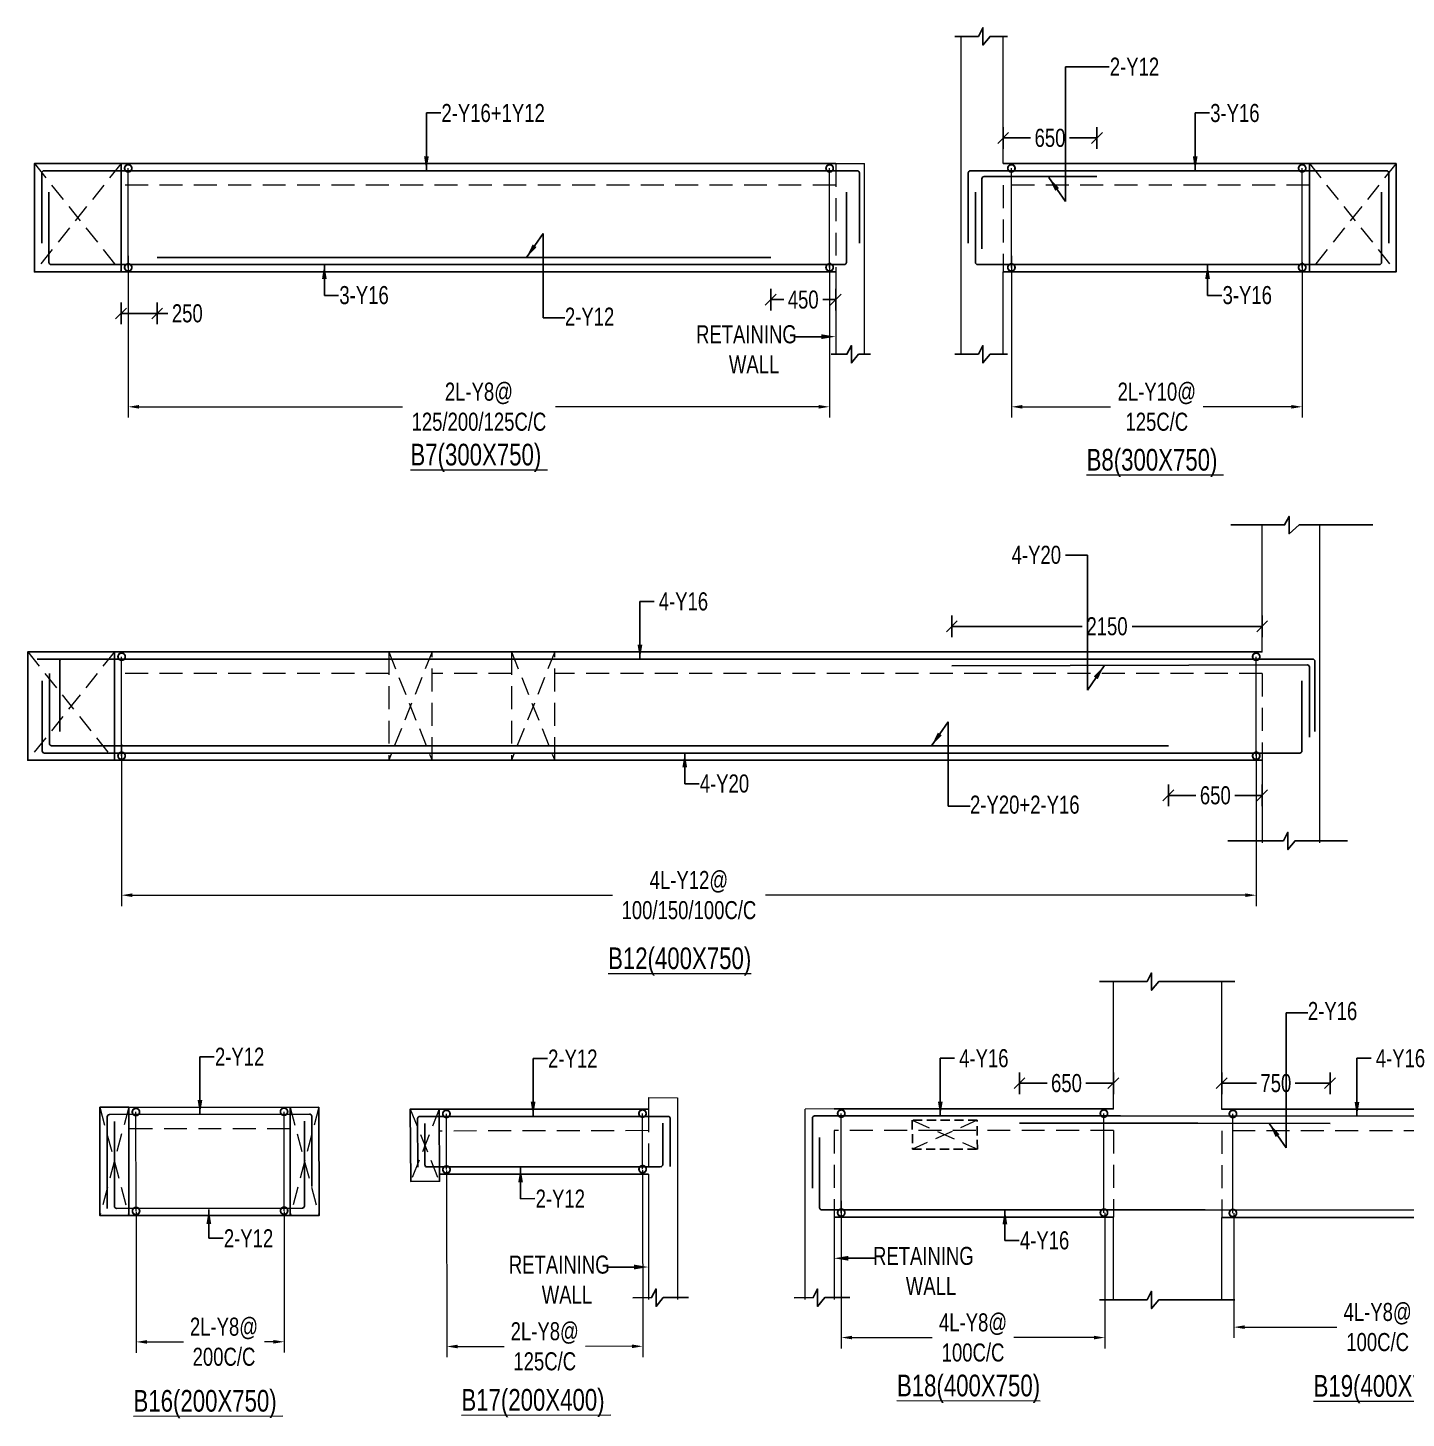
# Model space of a CAD drawing. Header units: millimetres. Extents: x 39642 to 122100, y 15829 to 56435.
# Drawn here: x 49618 to 59165, y 36610 to 46237 of the extents above; entities that cross this region are included whole.
import ezdxf

# ---------------------------------------------------------------- set-up
doc = ezdxf.new("R2010")
doc.units = ezdxf.units.MM
for name, pattern in [('CONTINOUS', [0]), ('CONTINU', [0]), ('HIDDEN', [9.525, 6.35, -3.175])]:
    doc.linetypes.add(name, pattern=pattern)
for name, color, linetype in [('-S-ARROW', 253, 'Continuous'), ('-S-DIM', 251, 'Continuous'), ('-S-MISC', 8, 'Continuous'), ('-STR-BEAM', 7, 'CONTINU'), ('-STR-REINF', 3, 'Continuous'), ('-STR-TEXT', 6, 'Continuous')]:
    doc.layers.add(name, color=color, linetype=linetype)
for name, color, linetype, lineweight in [('-S-STIRUP', 11, 'Continuous', 9), ('-STR-COLUMN', 5, 'HIDDEN', 13), ('-STR-RF-DIM', 252, 'CONTINOUS', 20), ('Elevation-1', 41, 'Continuous', 20), ('S-BEAM-IDEN', 2, 'Continuous', 9), ('SEC TEXT', 9, 'Continuous', 18), ('SLAB LINE', 254, 'HIDDEN', 20)]:
    doc.layers.add(name, color=color, linetype=linetype, lineweight=lineweight)
doc.styles.add('BEAM-LS', font='romans.shx', dxfattribs={"width": 0.8})
doc.styles.add('EL', font='swisscl.ttf')
doc.styles.add('SOBHA', font='swisscl.ttf')
doc.styles.add('sobha.sed', font='swisscl.ttf')
doc.dimstyles.new('S-50', dxfattribs={"dimscale": 50, "dimtxt": 2.5, "dimasz": 1.25, "dimexe": 1, "dimexo": 1, "dimgap": 0.5, "dimtad": 1, "dimdec": 0, "dimrnd": 0.0005, "dimzin": 0, "dimdsep": 46, "dimtxsty": 'EL', "dimblk": 'ARCHTICK', "dimcen": 0.09, "dimdle": 1.5, "dimclrd": 251, "dimclre": 251, "dimclrt": 6, "dimadec": 0, "dimazin": 0, "dimtfac": 1, "dimtdec": 0, "dimtofl": 0, "dimtmove": 0, "dimatfit": 3, "dimfxl": 2, "dimtolj": 1, "dimtzin": 0, "dimlwd": -1, "dimlwe": -1, "dimarcsym": 0})
doc.dimstyles.new('S-DIM50', dxfattribs={"dimscale": 50, "dimtxt": 2.5, "dimasz": 1.5, "dimexe": 1.5, "dimexo": 1, "dimgap": 0.5, "dimtad": 0, "dimdec": 0, "dimzin": 0, "dimdsep": 46, "dimtxsty": 'SOBHA', "dimcen": 0.09, "dimclrd": 256, "dimclre": 256, "dimclrt": 6, "dimadec": 5, "dimazin": 0, "dimtfac": 1, "dimtdec": 0, "dimtofl": 0, "dimtmove": 0, "dimatfit": 3, "dimfxl": 0.18, "dimtolj": 1, "dimtzin": 0, "dimlwd": -1, "dimlwe": -1, "dimarcsym": 0})
doc.dimstyles.new('STIRUP', dxfattribs={"dimscale": 50, "dimtxt": 2.5, "dimasz": 2.2, "dimexe": 0, "dimexo": 0, "dimgap": 0.5, "dimtad": 0, "dimdec": 0, "dimzin": 0, "dimdsep": 46, "dimtxsty": 'BEAM-LS', "dimblk": 'DOTSMALL', "dimcen": 0.09, "dimclrd": 256, "dimclre": 256, "dimclrt": 256, "dimadec": 5, "dimazin": 0, "dimtfac": 1, "dimtdec": 0, "dimtofl": 0, "dimtmove": 0, "dimatfit": 3, "dimldrblk": 'DOTSMALL', "dimfxl": 0, "dimfxlon": 1, "dimtolj": 1, "dimtzin": 0, "dimlwd": -1, "dimlwe": -1, "dimarcsym": 0})

# ---------------------------------------------------------------- blocks, each defined once
blk = doc.blocks.new('_DotSmall')
at = {"color": 0, "linetype": 'ByBlock', "const_width": 0.5}
blk.add_lwpolyline([(-0.0625, 0, 1), (0.0625, 0, 1)], format="xyb", close=True, dxfattribs=at)
blk = doc.blocks.new('*D39')
at = {"layer": '-S-STIRUP', "ltscale": 100, "transparency": 16777216}
blk.add_line((55172, 44578), (55172, 45264.7), dxfattribs=at)
at = {"layer": '-S-STIRUP', "linetype": 'CONTINU', "ltscale": 100, "transparency": 16777216, "xscale": 100, "yscale": 100, "zscale": 100}
for p, rotation in [((55172, 45264.7), 90), ((55172, 44578), 270)]:
    blk.add_blockref('_DotSmall', p, dxfattribs=dict(at, rotation=rotation))
blk = doc.blocks.new('*D40')
at = {"layer": '-S-STIRUP', "ltscale": 100, "transparency": 16777216}
blk.add_line((50313.6, 44578), (50313.6, 45264.7), dxfattribs=at)
at = {"layer": '-S-STIRUP', "linetype": 'CONTINU', "ltscale": 100, "transparency": 16777216, "xscale": 100, "yscale": 100, "zscale": 100}
for p, rotation in [((50313.6, 45264.7), 90), ((50313.6, 44578), 270)]:
    blk.add_blockref('_DotSmall', p, dxfattribs=dict(at, rotation=rotation))
blk = doc.blocks.new('_ArchTick')
at = {"color": 0, "linetype": 'ByBlock', "const_width": 0.15}
blk.add_lwpolyline([(-0.5, -0.5), (0.5, 0.5)], dxfattribs=at)
blk = doc.blocks.new('*D41')
at = {"layer": '-STR-RF-DIM', "transparency": 16777216}
for p, q in [((50313.6, 44659), (50313.6, 43538.2)), ((55171.9, 44613.7), (55171.9, 43538.2)), ((50388.6, 43613.2), (52213.1, 43613.2)), ((55096.9, 43613.2), (53272.5, 43613.2))]:
    blk.add_line(p, q, dxfattribs=at)
for points in [[(50388.6, 43625.7), (50388.6, 43600.7), (50313.6, 43613.2)], [(55096.9, 43625.7), (55096.9, 43600.7), (55171.9, 43613.2)]]:
    blk.add_solid(points, dxfattribs=at)
at = {"layer": '-STR-RF-DIM', "color": 6, "transparency": 16777216, "insert": (52742.8, 43613.2), "char_height": 125, "attachment_point": 5, "style": 'SOBHA'}
blk.add_mtext('\\A1;2L-Y8@\\P125/200/125C/C', dxfattribs=at)
blk = doc.blocks.new('_Oblique')
at = {"color": 0, "linetype": 'ByBlock', "lineweight": -2}
for p, q in [((-0.5, -0.5), (0.5, 0.5)), ((0, 0.71), (0, -0.71))]:
    blk.add_line(p, q, dxfattribs=at)
blk = doc.blocks.new('*D54')
at = {"layer": '-S-DIM', "transparency": 16777216}
for p, q in [((54763.7, 44430.1), (54763.7, 44280.1)), ((55213.8, 44430.1), (55213.8, 44280.1)), ((54763.7, 44355.1), (54853.7, 44355.1)), ((55213.8, 44355.1), (55123.7, 44355.1))]:
    blk.add_line(p, q, dxfattribs=at)
at = {"layer": '-S-DIM', "transparency": 16777216, "xscale": 75, "yscale": 75, "zscale": 75, "rotation": 180}
blk.add_blockref('_Oblique', (54763.7, 44355.1), dxfattribs=at)
at = {"layer": '-S-DIM', "transparency": 16777216, "xscale": 75, "yscale": 75, "zscale": 75}
blk.add_blockref('_Oblique', (55213.8, 44355.1), dxfattribs=at)
at = {"layer": '-S-DIM', "color": 6, "transparency": 16777216, "insert": (54988.7, 44355.1), "char_height": 125, "attachment_point": 5, "style": 'SOBHA'}
blk.add_mtext('\\A1;450', dxfattribs=at)
blk = doc.blocks.new('*D55')
at = {"layer": '-S-DIM', "transparency": 16777216}
for p, q in [((50263.8, 44334.8), (50263.8, 44184.8)), ((50513.8, 44334.8), (50513.8, 44184.8)), ((50263.8, 44259.8), (50513.8, 44259.8)), ((50513.8, 44259.8), (50588.8, 44259.8))]:
    blk.add_line(p, q, dxfattribs=at)
at = {"layer": '-S-DIM', "transparency": 16777216, "xscale": 75, "yscale": 75, "zscale": 75, "rotation": 180}
blk.add_blockref('_Oblique', (50263.8, 44259.8), dxfattribs=at)
at = {"layer": '-S-DIM', "transparency": 16777216, "xscale": 75, "yscale": 75, "zscale": 75}
blk.add_blockref('_Oblique', (50513.8, 44259.8), dxfattribs=at)
at = {"layer": '-S-DIM', "color": 6, "transparency": 16777216, "insert": (50722.9, 44259.8), "char_height": 125, "attachment_point": 5, "style": 'SOBHA'}
blk.add_mtext('\\A1;250', dxfattribs=at)
blk = doc.blocks.new('A$Cd5a942ff')
at = {"layer": '-S-ARROW'}
blk.add_lwpolyline([(186.7, 0), (0, 0), (0, 0)], dxfattribs=at)
blk.add_solid([(186.7, -16.7), (286.7, 0), (186.7, 16.7)], dxfattribs=at)
blk = doc.blocks.new('*D56')
at = {"layer": '-S-STIRUP', "ltscale": 100, "transparency": 16777216}
blk.add_line((58444.9, 44578), (58444.9, 45264.7), dxfattribs=at)
at = {"layer": '-S-STIRUP', "linetype": 'CONTINU', "ltscale": 100, "transparency": 16777216, "xscale": 100, "yscale": 100, "zscale": 100}
for p, rotation in [((58444.9, 45264.7), 90), ((58444.9, 44578), 270)]:
    blk.add_blockref('_DotSmall', p, dxfattribs=dict(at, rotation=rotation))
blk = doc.blocks.new('*D57')
at = {"layer": '-S-STIRUP', "ltscale": 100, "transparency": 16777216}
blk.add_line((56431, 44578), (56431, 45264.7), dxfattribs=at)
at = {"layer": '-S-STIRUP', "linetype": 'CONTINU', "ltscale": 100, "transparency": 16777216, "xscale": 100, "yscale": 100, "zscale": 100}
for p, rotation in [((56431, 45264.7), 90), ((56431, 44578), 270)]:
    blk.add_blockref('_DotSmall', p, dxfattribs=dict(at, rotation=rotation))
blk = doc.blocks.new('*D58')
at = {"layer": '-STR-RF-DIM', "transparency": 16777216}
for p, q in [((56431, 44659), (56431, 43538.2)), ((58444.9, 44613.7), (58444.9, 43538.2)), ((56506, 43613.2), (57117.3, 43613.2)), ((58369.9, 43613.2), (57758.6, 43613.2))]:
    blk.add_line(p, q, dxfattribs=at)
for points in [[(56506, 43625.7), (56506, 43600.7), (56431, 43613.2)], [(58369.9, 43625.7), (58369.9, 43600.7), (58444.9, 43613.2)]]:
    blk.add_solid(points, dxfattribs=at)
at = {"layer": '-STR-RF-DIM', "color": 6, "transparency": 16777216, "insert": (57438, 43613.2), "char_height": 125, "attachment_point": 5, "style": 'SOBHA'}
blk.add_mtext('\\A1;2L-Y10@\\P125C/C', dxfattribs=at)
blk = doc.blocks.new('*D59')
at = {"layer": '-S-DIM', "transparency": 16777216}
for p, q in [((56373.4, 45399.7), (56373.4, 45549.7)), ((57023.2, 45399.7), (57023.2, 45549.7)), ((56373.4, 45474.7), (56563.9, 45474.7)), ((57023.2, 45474.7), (56832.7, 45474.7))]:
    blk.add_line(p, q, dxfattribs=at)
at = {"layer": '-S-DIM', "transparency": 16777216, "xscale": 75, "yscale": 75, "zscale": 75, "rotation": 180}
blk.add_blockref('_Oblique', (56373.4, 45474.7), dxfattribs=at)
at = {"layer": '-S-DIM', "transparency": 16777216, "xscale": 75, "yscale": 75, "zscale": 75}
blk.add_blockref('_Oblique', (57023.2, 45474.7), dxfattribs=at)
at = {"layer": '-S-DIM', "color": 6, "transparency": 16777216, "insert": (56698.3, 45474.7), "char_height": 125, "attachment_point": 5, "style": 'SOBHA'}
blk.add_mtext('\\A1;650', dxfattribs=at)
blk = doc.blocks.new('*D46')
at = {"layer": '-S-STIRUP', "ltscale": 100, "transparency": 16777216}
blk.add_line((58126.4, 41196.2), (58126.4, 41882.9), dxfattribs=at)
at = {"layer": '-S-STIRUP', "linetype": 'CONTINU', "ltscale": 100, "transparency": 16777216, "xscale": 100, "yscale": 100, "zscale": 100}
for p, rotation in [((58126.4, 41882.9), 90), ((58126.4, 41196.2), 270)]:
    blk.add_blockref('_DotSmall', p, dxfattribs=dict(at, rotation=rotation))
blk = doc.blocks.new('*D47')
at = {"layer": '-S-STIRUP', "ltscale": 100, "transparency": 16777216}
blk.add_line((50268.1, 41196.2), (50268.1, 41882.9), dxfattribs=at)
at = {"layer": '-S-STIRUP', "linetype": 'CONTINU', "ltscale": 100, "transparency": 16777216, "xscale": 100, "yscale": 100, "zscale": 100}
for p, rotation in [((50268.1, 41882.9), 90), ((50268.1, 41196.2), 270)]:
    blk.add_blockref('_DotSmall', p, dxfattribs=dict(at, rotation=rotation))
blk = doc.blocks.new('*D48')
at = {"layer": '-STR-RF-DIM', "transparency": 16777216}
for p, q in [((50268.1, 41277.2), (50268.1, 40156.4)), ((58126.4, 41232), (58126.4, 40156.4)), ((50343.1, 40231.4), (53667.5, 40231.4)), ((58051.4, 40231.4), (54726.9, 40231.4))]:
    blk.add_line(p, q, dxfattribs=at)
for points in [[(50343.1, 40243.9), (50343.1, 40218.9), (50268.1, 40231.4)], [(58051.4, 40243.9), (58051.4, 40218.9), (58126.4, 40231.4)]]:
    blk.add_solid(points, dxfattribs=at)
at = {"layer": '-STR-RF-DIM', "color": 6, "transparency": 16777216, "insert": (54197.2, 40231.4), "char_height": 125, "attachment_point": 5, "style": 'SOBHA'}
blk.add_mtext('\\A1;4L-Y12@\\P100/150/100C/C', dxfattribs=at)
blk = doc.blocks.new('*D49')
at = {"layer": '-S-DIM', "transparency": 16777216}
for p, q in [((56018.3, 42017.9), (56018.3, 42167.9)), ((56018.3, 42092.9), (56919.9, 42092.9)), ((58168.2, 42092.9), (57266.5, 42092.9)), ((58168.2, 42017.9), (58168.2, 42167.9))]:
    blk.add_line(p, q, dxfattribs=at)
at = {"layer": '-S-DIM', "transparency": 16777216, "xscale": 75, "yscale": 75, "zscale": 75, "rotation": 180}
blk.add_blockref('_Oblique', (56018.3, 42092.9), dxfattribs=at)
at = {"layer": '-S-DIM', "transparency": 16777216, "xscale": 75, "yscale": 75, "zscale": 75}
blk.add_blockref('_Oblique', (58168.2, 42092.9), dxfattribs=at)
at = {"layer": '-S-DIM', "color": 6, "transparency": 16777216, "insert": (57093.2, 42092.9), "char_height": 125, "attachment_point": 5, "style": 'SOBHA'}
blk.add_mtext('\\A1;2150', dxfattribs=at)
blk = doc.blocks.new('*D50')
at = {"layer": '-S-DIM', "transparency": 16777216}
for p, q in [((57518.2, 40997.4), (57518.2, 40847.4)), ((57518.2, 40922.4), (57708.8, 40922.4)), ((58168.2, 40922.4), (57977.6, 40922.4)), ((58168.2, 40997.4), (58168.2, 40847.4))]:
    blk.add_line(p, q, dxfattribs=at)
at = {"layer": '-S-DIM', "transparency": 16777216, "xscale": 75, "yscale": 75, "zscale": 75, "rotation": 180}
blk.add_blockref('_Oblique', (57518.2, 40922.4), dxfattribs=at)
at = {"layer": '-S-DIM', "transparency": 16777216, "xscale": 75, "yscale": 75, "zscale": 75}
blk.add_blockref('_Oblique', (58168.2, 40922.4), dxfattribs=at)
at = {"layer": '-S-DIM', "color": 6, "transparency": 16777216, "insert": (57843.2, 40922.4), "char_height": 125, "attachment_point": 5, "style": 'SOBHA'}
blk.add_mtext('\\A1;650', dxfattribs=at)
blk = doc.blocks.new('*D88')
at = {"layer": '-S-STIRUP', "ltscale": 100, "transparency": 16777216}
blk.add_line((51393.5, 38046.4), (51392.8, 38732.1), dxfattribs=at)
at = {"layer": '-S-STIRUP', "linetype": 'CONTINU', "ltscale": 100, "transparency": 16777216, "xscale": 100, "yscale": 100, "zscale": 100}
for p, rotation in [((51392.8, 38732.1), 90.05760988059193), ((51393.5, 38046.4), 270.0576098805919)]:
    blk.add_blockref('_DotSmall', p, dxfattribs=dict(at, rotation=rotation))
blk = doc.blocks.new('*D89')
at = {"layer": '-STR-RF-DIM', "transparency": 16777216}
for p, q in [((50367.8, 38038.3), (50368.8, 37063.1)), ((51393.5, 38040.1), (51394.5, 37064.1)), ((50443.7, 37138.2), (50695.7, 37138.4)), ((51319.4, 37139), (51258.6, 37139))]:
    blk.add_line(p, q, dxfattribs=at)
for points in [[(50443.7, 37150.7), (50443.7, 37125.7), (50368.7, 37138.1)], [(51319.4, 37151.5), (51319.4, 37126.5), (51394.4, 37139.1)]]:
    blk.add_solid(points, dxfattribs=at)
at = {"layer": '-STR-RF-DIM', "color": 6, "transparency": 16777216, "insert": (50977.1, 37138.7), "char_height": 125, "attachment_point": 5, "rotation": 0.05761, "style": 'SOBHA'}
blk.add_mtext('\\A1;2L-Y8@\\P200C/C', dxfattribs=at)
blk = doc.blocks.new('*D90')
at = {"layer": '-S-STIRUP', "ltscale": 100, "transparency": 16777216}
blk.add_line((50367.8, 38044.5), (50367.1, 38730.2), dxfattribs=at)
at = {"layer": '-S-STIRUP', "linetype": 'CONTINU', "ltscale": 100, "transparency": 16777216, "xscale": 100, "yscale": 100, "zscale": 100}
for p, rotation in [((50367.1, 38730.2), 90.05760988059193), ((50367.8, 38044.5), 270.0576098805919)]:
    blk.add_blockref('_DotSmall', p, dxfattribs=dict(at, rotation=rotation))
blk = doc.blocks.new('*D91')
at = {"layer": '-S-STIRUP', "ltscale": 100, "transparency": 16777216}
blk.add_line((53876.3, 38334), (53875.9, 38719.7), dxfattribs=at)
at = {"layer": '-S-STIRUP', "linetype": 'CONTINU', "ltscale": 100, "transparency": 16777216, "xscale": 100, "yscale": 100, "zscale": 100}
for p, rotation in [((53875.9, 38719.7), 90.06522768033302), ((53876.3, 38334), 270.0652276803331)]:
    blk.add_blockref('_DotSmall', p, dxfattribs=dict(at, rotation=rotation))
blk = doc.blocks.new('*D92')
at = {"layer": '-STR-RF-DIM', "transparency": 16777216}
for p, q in [((52518.1, 38325.1), (52519.5, 37031.4)), ((53876.3, 38327.7), (53877.8, 37032.9)), ((52594.5, 37106.4), (52917.1, 37106.8)), ((53802.7, 37107.8), (53480.1, 37107.4))]:
    blk.add_line(p, q, dxfattribs=at)
for points in [[(52594.4, 37118.9), (52594.5, 37093.9), (52519.5, 37106.4)], [(53802.7, 37120.3), (53802.7, 37095.3), (53877.7, 37107.9)]]:
    blk.add_solid(points, dxfattribs=at)
at = {"layer": '-STR-RF-DIM', "color": 6, "transparency": 16777216, "insert": (53198.6, 37107.1), "char_height": 125, "attachment_point": 5, "rotation": 0.06523, "style": 'SOBHA'}
blk.add_mtext('\\A1;2L-Y8@\\P125C/C', dxfattribs=at)
blk = doc.blocks.new('*D93')
at = {"layer": '-S-STIRUP', "ltscale": 100, "transparency": 16777216}
blk.add_line((52518.1, 38331.4), (52517.6, 38717.1), dxfattribs=at)
at = {"layer": '-S-STIRUP', "linetype": 'CONTINU', "ltscale": 100, "transparency": 16777216, "xscale": 100, "yscale": 100, "zscale": 100}
for p, rotation in [((52517.6, 38717.1), 90.06522768033302), ((52518.1, 38331.4), 270.0652276803331)]:
    blk.add_blockref('_DotSmall', p, dxfattribs=dict(at, rotation=rotation))
blk = doc.blocks.new('*D94')
at = {"layer": '-S-STIRUP', "ltscale": 100, "transparency": 16777216}
blk.add_line((57071.8, 38033), (57071.8, 38719.7), dxfattribs=at)
at = {"layer": '-S-STIRUP', "linetype": 'CONTINU', "ltscale": 100, "transparency": 16777216, "xscale": 100, "yscale": 100, "zscale": 100}
for p, rotation in [((57071.8, 38719.7), 90), ((57071.8, 38033), 270)]:
    blk.add_blockref('_DotSmall', p, dxfattribs=dict(at, rotation=rotation))
blk = doc.blocks.new('*D95')
at = {"layer": '-S-STIRUP', "ltscale": 100, "transparency": 16777216}
blk.add_line((55252.3, 38033), (55252.3, 38719.7), dxfattribs=at)
at = {"layer": '-S-STIRUP', "linetype": 'CONTINU', "ltscale": 100, "transparency": 16777216, "xscale": 100, "yscale": 100, "zscale": 100}
for p, rotation in [((55252.3, 38719.7), 90), ((55252.3, 38033), 270)]:
    blk.add_blockref('_DotSmall', p, dxfattribs=dict(at, rotation=rotation))
blk = doc.blocks.new('*D96')
at = {"layer": '-STR-RF-DIM', "transparency": 16777216}
for p, q in [((55252.3, 38114), (55252.3, 37093.3)), ((57078, 38033), (57078, 37093.3)), ((55327.3, 37168.3), (55882.8, 37168.3)), ((57003, 37168.3), (56447.5, 37168.3))]:
    blk.add_line(p, q, dxfattribs=at)
for points in [[(55327.3, 37180.8), (55327.3, 37155.8), (55252.3, 37168.3)], [(57003, 37180.8), (57003, 37155.8), (57078, 37168.3)]]:
    blk.add_solid(points, dxfattribs=at)
at = {"layer": '-STR-RF-DIM', "color": 6, "transparency": 16777216, "insert": (56165.2, 37168.3), "char_height": 125, "attachment_point": 5, "style": 'SOBHA'}
blk.add_mtext('\\A1;4L-Y8@\\P100C/C', dxfattribs=at)
blk = doc.blocks.new('*D97')
at = {"layer": '-S-DIM', "transparency": 16777216}
for p, q in [((56487.5, 38854.7), (56487.5, 39004.7)), ((57137.4, 38854.7), (57137.4, 39004.7)), ((56487.5, 38929.7), (56678, 38929.7)), ((57137.4, 38929.7), (56946.9, 38929.7))]:
    blk.add_line(p, q, dxfattribs=at)
at = {"layer": '-S-DIM', "transparency": 16777216, "xscale": 75, "yscale": 75, "zscale": 75, "rotation": 180}
blk.add_blockref('_Oblique', (56487.5, 38929.7), dxfattribs=at)
at = {"layer": '-S-DIM', "transparency": 16777216, "xscale": 75, "yscale": 75, "zscale": 75}
blk.add_blockref('_Oblique', (57137.4, 38929.7), dxfattribs=at)
at = {"layer": '-S-DIM', "color": 6, "transparency": 16777216, "insert": (56812.4, 38929.7), "char_height": 125, "attachment_point": 5, "style": 'SOBHA'}
blk.add_mtext('\\A1;650', dxfattribs=at)
blk = doc.blocks.new('*D99')
at = {"layer": '-S-STIRUP', "ltscale": 100, "transparency": 16777216}
blk.add_line((57965.2, 38030.3), (57965.2, 38717), dxfattribs=at)
at = {"layer": '-S-STIRUP', "linetype": 'CONTINU', "ltscale": 100, "transparency": 16777216, "xscale": 100, "yscale": 100, "zscale": 100}
for p, rotation in [((57965.2, 38717), 90), ((57965.2, 38030.3), 270)]:
    blk.add_blockref('_DotSmall', p, dxfattribs=dict(at, rotation=rotation))
blk = doc.blocks.new('*D100')
at = {"layer": '-STR-RF-DIM', "transparency": 16777216}
for p, q in [((57971.4, 38029.4), (57971.4, 37165.6)), ((59963.7, 38030.3), (59963.7, 37165.6)), ((58046.4, 37240.6), (58685.2, 37240.6)), ((59888.7, 37240.6), (59249.9, 37240.6))]:
    blk.add_line(p, q, dxfattribs=at)
for points in [[(58046.4, 37253.1), (58046.4, 37228.1), (57971.4, 37240.6)], [(59888.7, 37253.1), (59888.7, 37228.1), (59963.7, 37240.6)]]:
    blk.add_solid(points, dxfattribs=at)
at = {"layer": '-STR-RF-DIM', "color": 6, "transparency": 16777216, "insert": (58967.6, 37240.6), "char_height": 125, "attachment_point": 5, "style": 'SOBHA'}
blk.add_mtext('\\A1;4L-Y8@\\P100C/C', dxfattribs=at)
blk = doc.blocks.new('*D101')
at = {"layer": '-S-DIM', "transparency": 16777216}
for p, q in [((57887.4, 38854.7), (57887.4, 39004.7)), ((58637.6, 38854.7), (58637.6, 39004.7)), ((57887.4, 38929.7), (58128.7, 38929.7)), ((58637.6, 38929.7), (58396.3, 38929.7))]:
    blk.add_line(p, q, dxfattribs=at)
at = {"layer": '-S-DIM', "transparency": 16777216, "xscale": 75, "yscale": 75, "zscale": 75, "rotation": 180}
blk.add_blockref('_Oblique', (57887.4, 38929.7), dxfattribs=at)
at = {"layer": '-S-DIM', "transparency": 16777216, "xscale": 75, "yscale": 75, "zscale": 75}
blk.add_blockref('_Oblique', (58637.6, 38929.7), dxfattribs=at)
at = {"layer": '-S-DIM', "color": 6, "transparency": 16777216, "insert": (58262.5, 38929.7), "char_height": 125, "attachment_point": 5, "style": 'SOBHA'}
blk.add_mtext('\\A1;750', dxfattribs=at)

msp = doc.modelspace()

# ---------------------------------------------------------------- linework, layer by layer
at = {"layer": '-S-MISC', "linetype": 'ByBlock', "ltscale": 1000}
for points, elevation in [([(56039, 46177.7), (56202.8, 46177.8), (56233.7, 46237.5), (56233.7, 46117.3), (56283.5, 46177.8), (56404.2, 46177.8)], -178586.6), ([(55183.3, 43977), (55291.6, 43977.2), (55322.5, 44036.9), (55322.5, 43916.7), (55372.3, 43977.2), (55455.6, 43977.2)], 0), ([(56039, 43977), (56202.8, 43977.2), (56233.7, 44036.9), (56233.7, 43916.7), (56283.5, 43977.2), (56404.2, 43977.2)], -178586.6), ([(57950.2, 42795), (58323, 42795), (58353.9, 42854.7), (58353.9, 42734.5), (58424.2, 42795), (58935.3, 42795)], -357173.2), ([(57929, 40607.6), (58314.6, 40608.2), (58345.5, 40667.8), (58345.5, 40547.7), (58395.3, 40608.2), (58758.4, 40608.2)], -357173.2), ([(57040.4, 39632.8), (57371, 39633.4), (57401.9, 39693.1), (57401.9, 39572.9), (57451.7, 39633.4), (57978, 39633.4)], 0), ([(53808, 37444.4), (53939.1, 37444.9), (53970, 37504.6), (53970, 37384.4), (54019.8, 37444.9), (54193.3, 37444.9)], 0), ([(54926.8, 37444.4), (55057.9, 37444.9), (55088.7, 37504.6), (55088.7, 37384.4), (55138.6, 37444.9), (55312, 37444.9)], 0), ([(57040.4, 37428.5), (57371, 37429.1), (57401.9, 37488.8), (57401.9, 37368.6), (57451.7, 37429.1), (57978, 37429.1)], 0)]:
    msp.add_lwpolyline(points, dxfattribs=dict(at, elevation=elevation))
at = {"layer": '-STR-BEAM'}
for p, q in [((55213.8, 45297.7, 0), (50263.8, 45297.7, 0)), ((58494.9, 45297.7, -178586.6), (56373.4, 45297.7, -178586.6)), ((55213.8, 44547.7, 0), (50263.8, 44547.7, 0)), ((58494.9, 44547.7, -178586.6), (56373.4, 44547.7, -178586.6)), ((58168.2, 41915.9, -357173.2), (50218.2, 41915.9, -357173.2)), ((58168.2, 41165.9, -357173.2), (50218.2, 41165.9, -357173.2)), ((51434.6, 38762.4, 0), (50317.2, 38763.1, 0)), ((53917.5, 38750, 0), (52467.6, 38750, 0)), ((57137.4, 38752.7, 0), (55202.5, 38752.7, 0)), ((60023.1, 38750, 0), (57887.4, 38750, 0)), ((53918.1, 38300, 0), (52468.3, 38300, 0)), ((51435.3, 38012.4, 0), (50318, 38013.1, 0)), ((57137.4, 38002.7, 0), (55202.5, 38002.7, 0)), ((60023.1, 38000, 0), (57887.4, 38000, 0))]:
    msp.add_line(p, q, dxfattribs=at)
for points, elevation in [([(50263.8, 45297.7), (49663.8, 45297.7), (49663.8, 44547.7), (50263.8, 44547.7), (50263.8, 45297.7)], 0), ([(59094.9, 45297.7), (58494.9, 45297.7), (58494.9, 44547.7), (59094.9, 44547.7), (59094.9, 45297.7)], -178586.6), ([(50218.2, 41915.9), (49618.2, 41915.9), (49618.2, 41165.9), (50218.2, 41165.9), (50218.2, 41915.9)], -357173.2), ([(50317.2, 38763.1), (50117.2, 38762.5), (50118, 38012.5), (50318, 38013.1), (50317.2, 38763.1)], 0), ([(51634.6, 38762.6), (51434.6, 38762.4), (51435.2, 38012.4), (51635.2, 38012.6), (51634.6, 38762.6)], 0), ([(52467.6, 38750), (52267.6, 38750), (52270.2, 38249.7), (52470.2, 38250.3), (52467.6, 38750)], 0)]:
    msp.add_lwpolyline(points, dxfattribs=dict(at, elevation=elevation))
at = {"layer": '-STR-BEAM', "linetype": 'HIDDEN', "ltscale": 10, "elevation": 0}
msp.add_lwpolyline([(56194.4, 38673.2), (55744.4, 38673), (55745, 38472.9), (56195, 38473.1), (56194.4, 38673.2)], dxfattribs=at)
at = {"layer": '-STR-COLUMN', "linetype": 'Continuous', "ltscale": 10}
for p, q in [((56081.2, 46177.7, -178586.6), (56081.2, 43974.3, -178586.6)), ((56373.4, 45297.7, -178586.6), (56373.4, 46177.8, -178586.6)), ((55213.8, 45297.7, 0), (55413.8, 45297.7, 0)), ((55413.8, 43976.8, 0), (55413.8, 45297.7, 0)), ((55213.8, 44547.7, 0), (55213.8, 43976.8, 0)), ((56373.4, 43976.8, -178586.6), (56373.4, 44547.7, -178586.6)), ((58168.2, 41913.2, -357173.2), (58168.2, 42795, -357173.2)), ((58568.2, 40595, -357173.2), (58568.2, 42795, -357173.2)), ((58168.2, 41165.9, -357173.2), (58168.2, 40595, -357173.2)), ((54117.5, 38829.1, 0), (54117.6, 37431.2, 0)), ((55202.5, 38752.7, 0), (55002.5, 38750, 0)), ((55002.5, 37431.8, 0), (55002.5, 38750, 0)), ((53917.5, 38300, 0), (53917.6, 37431.2, 0)), ((55202.5, 38002.7, 0), (55202.5, 37431.8, 0)), ((57137.4, 37431.8, 0), (57137.4, 38002.7, 0)), ((57887.4, 37429.1, 0), (57887.4, 38000, 0))]:
    msp.add_line(p, q, dxfattribs=at)
at = {"layer": '-STR-COLUMN', "linetype": 'Continuous', "ltscale": 10, "elevation": 0}
for points in [[(57137.4, 38750), (57137.4, 39630)], [(57887.4, 38747.3), (57887.4, 39627.3)], [(53917.5, 38829.7), (54117.5, 38829.1)], [(53917.5, 38829.7), (53917.5, 38750)]]:
    msp.add_lwpolyline(points, dxfattribs=at)
at = {"layer": '-STR-REINF', "ltscale": 10}
for p, q in [((49714.5, 45232.7, 0), (49714.5, 44747, 0)), ((49729.5, 45247.7, 0), (55363.8, 45247.7, 0)), ((55378.7, 45232.7, 0), (55378.7, 44747, 0)), ((56131.8, 45232.7, -178586.6), (56131.8, 44747, -178586.6)), ((56146.8, 45247.7, -178586.6), (59030, 45247.7, -178586.6)), ((59044.9, 45232.7, -178586.6), (59044.9, 44747, -178586.6)), ((49764.5, 45098.4, 0), (49764.5, 44612.7, 0)), ((55288.2, 45098.4, 0), (55288.2, 44612.7, 0)), ((56181.8, 45098.4, -178586.6), (56181.8, 44612.7, -178586.6)), ((58994.5, 45098.4, -178586.6), (58994.5, 44612.7, -178586.6)), ((49779.5, 44597.7, 0), (55273.2, 44597.7, 0)), ((50513.8, 44647.6, 0), (54763.7, 44647.6, 0)), ((56196.8, 44597.7, -178586.6), (58979.5, 44597.7, -178586.6)), ((49683.2, 41865.9, -357173.2), (58518.2, 41865.9, -357173.2)), ((49839, 41850.9, -357173.2), (49839, 41365.3, -357173.2)), ((56017.8, 41818.9, -357173.2), (58479.8, 41825.5, -357173.2)), ((58494.7, 41810.5, -357173.2), (58494.7, 41324.8, -357173.2)), ((58533.1, 41850.9, -357173.2), (58533.1, 41365.3, -357173.2)), ((49718.2, 41716.6, -357173.2), (49718.2, 41230.9, -357173.2)), ((49768.2, 41766.5, -357173.2), (49768.2, 41280.9, -357173.2)), ((58442.6, 41716.6, -357173.2), (58442.6, 41230.9, -357173.2)), ((49733.2, 41215.9, -357173.2), (58427.6, 41215.9, -357173.2)), ((49783.2, 41265.9, -357173.2), (57518.2, 41265.9, -357173.2)), ((50182.9, 38712.6, 0), (51569.6, 38715.3, 0)), ((50168, 38697.6, 0), (50168.6, 38061.9, 0)), ((50218, 38663.3, 0), (50218.6, 38077.6, 0)), ((51534.1, 38665.9, 0), (51534.7, 38080.2, 0)), ((52333.3, 38699.4, 0), (54052.3, 38699.5, 0)), ((52368.4, 38650.1, 0), (52368.9, 38364.5, 0)), ((54017, 38653.5, 0), (54017.5, 38367.8, 0)), ((54067.4, 38687.9, 0), (54068, 38352.2, 0)), ((55052.5, 38687.7, 0), (55052.5, 38202, 0)), ((55102.5, 38553.4, 0), (55102.5, 38067.7, 0)), ((52383.9, 38349.5, 0), (54001.5, 38349.5, 0)), ((50233.6, 38062.7, 0), (51519.7, 38065.2, 0))]:
    msp.add_line(p, q, dxfattribs=at)
for points, elevation in [([(56227.1, 44706.6), (56227.1, 45192.2, -0.414214), (56242.1, 45207.2), (57023.2, 45207.2)], -178586.6), ([(51585, 38214.6), (51584.5, 38700.3, 0.414214), (51569.5, 38715.3)], 0), ([(52333.3, 38699.4, 0.414214), (52318.3, 38684.4), (52318.9, 38348.8)], 0)]:
    msp.add_lwpolyline(points, format="xyb", dxfattribs=dict(at, elevation=elevation))
for points in [[(55067.5, 38702.7, 0), (57186.1, 38702.7, 0), (59273.2, 38701.1, 0)], [(58637.6, 38650, 0), (57721.9, 38652.7, 0), (56487.5, 38652.7, 0)], [(55117.5, 38052.7, 0), (57771.9, 38052.7, 0), (60773.1, 38050.9, 0)]]:
    msp.add_polyline3d(points, dxfattribs=at)
for centre, radius, start, end in [((49729.5, 45232.7, 0), 15, 90, 180), ((55363.7, 45232.7, 0), 15, 0, 90), ((56146.8, 45232.7, -178586.6), 15, 90, 180), ((59029.9, 45232.7, -178586.6), 15, 0, 90), ((49779.5, 44612.7, 0), 15, 180, 270), ((55273.2, 44612.7, 0), 15, 270, 0), ((56196.8, 44612.7, -178586.6), 15, 180, 270), ((58979.5, 44612.7, -178586.6), 15, 270, 0), ((49854, 41850.9, -357173.2), 15, 90, 180), ((58479.7, 41810.5, -357173.2), 15, 0, 90), ((58518.1, 41850.9, -357173.2), 15, 0, 90), ((49733.2, 41230.9, -357173.2), 15, 180, 270), ((49783.2, 41280.9, -357173.2), 15, 180, 270), ((58427.6, 41230.9, -357173.2), 15, 270, 0), ((50183, 38697.6, 0), 15, 90.05761, 180.05761), ((55067.5, 38687.7, 0), 15, 90, 180), ((54054.7, 38687, 0), 12.7, 3.94186, 100.60755), ((52383.9, 38364.5, 0), 15, 180.06523, 270.06523), ((53995.1, 38370.9, 0), 22.5, 289.05714, 352.31424), ((50233.6, 38077.7, 0), 15, 180.05761, 270.05761), ((51519.7, 38080.2, 0), 15, 270.05761, 0.05761), ((55117.5, 38067.7, 0), 15, 180, 270)]:
    msp.add_arc(centre, radius, start, end, dxfattribs=at)
at = {"layer": 'S-BEAM-IDEN', "color": 9, "linetype": 'HIDDEN', "ltscale": 20}
for p, q in [((49663.8, 45297.7, 0), (50263.8, 44547.7, 0)), ((50263.8, 45297.7, 0), (49663.8, 44547.7, 0)), ((58494.9, 45297.7, -178586.6), (59094.9, 44547.7, -178586.6)), ((59094.9, 45297.7, -178586.6), (58494.9, 44547.7, -178586.6)), ((49618.2, 41915.9, -357173.2), (50218.2, 41165.9, -357173.2)), ((50218.2, 41915.9, -357173.2), (49618.2, 41165.9, -357173.2)), ((52118.2, 41915.9, -357173.2), (52418.2, 41165.9, -357173.2)), ((52418.2, 41915.9, -357173.2), (52118.2, 41165.9, -357173.2)), ((52968.2, 41915.9, -357173.2), (53268.2, 41165.9, -357173.2)), ((53268.2, 41915.9, -357173.2), (52968.2, 41165.9, -357173.2)), ((50117.2, 38762.5, 0), (50318, 38013.1, 0)), ((50317.2, 38763.1, 0), (50118, 38012.5, 0)), ((51434.6, 38762.4, 0), (51635.2, 38012.6, 0)), ((51634.6, 38762.6, 0), (51435.3, 38012.4, 0)), ((52267.6, 38750, 0), (52468.4, 38250.3, 0)), ((52467.6, 38750, 0), (52270.2, 38249.7, 0)), ((55744.4, 38673, 0), (56195, 38473.1, 0)), ((56194.4, 38673.2, 0), (55745, 38472.9, 0))]:
    msp.add_line(p, q, dxfattribs=at)
at = {"layer": 'SLAB LINE', "linetype": 'HIDDEN', "ltscale": 25}
for p, q in [((55213.8, 45295, 0), (55213.8, 44547.7, 0)), ((55213.8, 45147.7, 0), (50263.8, 45147.7, 0)), ((58494.9, 45147.7, -178586.6), (56373.4, 45147.7, -178586.6)), ((56373.4, 45147.7, -178586.6), (56373.4, 44547.7, -178586.6)), ((52118.2, 41765.9, -357173.2), (50218.2, 41765.9, -357173.2)), ((52968.2, 41765.9, -357173.2), (52418.2, 41765.9, -357173.2)), ((58168.2, 41765.9, -357173.2), (53268.2, 41765.9, -357173.2)), ((58168.2, 41765.9, -357173.2), (58168.2, 41165.9, -357173.2)), ((53917.5, 38750, 0), (53918.1, 38302.7, 0)), ((51434.7, 38614.4, 0), (50317.4, 38612.5, 0)), ((53917.6, 38601, 0), (52467.7, 38598.3, 0)), ((57137.4, 38602.7, 0), (55202.5, 38602.7, 0)), ((55202.5, 38602.7, 0), (55202.5, 38002.7, 0)), ((57137.4, 38602.7, 0), (57137.4, 38002.7, 0)), ((60023.1, 38600, 0), (57887.4, 38600, 0)), ((57887.4, 38600, 0), (57887.4, 38000, 0))]:
    msp.add_line(p, q, dxfattribs=at)
at = {"layer": 'SLAB LINE', "linetype": 'HIDDEN', "ltscale": 25, "elevation": -357173.2}
for points in [[(52418.2, 41915.9), (52118.2, 41915.9), (52118.2, 41165.9), (52418.2, 41165.9), (52418.2, 41915.9)], [(53268.2, 41915.9), (52968.2, 41915.9), (52968.2, 41165.9), (53268.2, 41165.9), (53268.2, 41915.9)]]:
    msp.add_lwpolyline(points, dxfattribs=at)

# ---------------------------------------------------------------- block references
at = {"layer": 'Elevation-1', "color": 6, "ltscale": 20}
for p in [(54927.1, 44098.8, 0), (53630.9, 37656.8, 0)]:
    msp.add_blockref('A$Cd5a942ff', p, dxfattribs=at)
at = {"layer": 'Elevation-1', "color": 6, "ltscale": 20, "xscale": -1}
msp.add_blockref('A$Cd5a942ff', (55489.2, 37717.3, 0), dxfattribs=at)

# ---------------------------------------------------------------- texts
at = {"layer": '-STR-TEXT', "color": 6, "char_height": 125, "style": 'SOBHA'}
for s, insert, attachment_point in [('\\A1;2-Y12', (57112.4, 45905.8, 0), 7), ('\\A1;2-Y16+1Y12', (52483.1, 45710.2, 0), 1), ('\\A1;3-Y16', (57807.8, 45710.2, -178586.6), 1), ('\\A1;4-Y20', (56774.7, 42524, -178586.6), 9), ('\\A1;4-Y16', (53988.3, 42328.4, -357173.2), 1), ('\\A1;4-Y16', (56068.9, 39165.2, 0), 1), ('\\A1;4-Y16', (58954.6, 39165.2, 0), 1)]:
    msp.add_mtext(s, dxfattribs=dict(at, insert=insert, attachment_point=attachment_point))
at = {"layer": '-STR-TEXT', "color": 6, "char_height": 125, "width": 281.386, "style": 'SOBHA'}
for s, insert, attachment_point in [('\\A1;3-Y16', (51776.2, 44322.4, 0), 7), ('\\A1;3-Y16', (57893.6, 44322.4, -178586.6), 7), ('\\A1;2-Y12', (53338.4, 44174.8, 178586.6), 7), ('\\A1;4-Y20', (54272.3, 40940.7, -357173.2), 7), ('\\A1;2-Y20+2-Y16', (56144.4, 40794.2, -178586.6), 7), ('\\A1;2-Y16', (58484.4, 39491.9, 178586.6), 1), ('\\A1;4-Y16', (56490, 37777.4, 0), 7)]:
    msp.add_mtext(s, dxfattribs=dict(at, insert=insert, attachment_point=attachment_point))
at = {"layer": '-STR-TEXT', "color": 6, "char_height": 125, "attachment_point": 1, "style": 'SOBHA'}
for insert, rotation in [((50914.4, 39175.1, 0), 0.05761), ((53221.9, 39162.6, 0), 0.06523)]:
    msp.add_mtext('\\A1;2-Y12', dxfattribs=dict(at, insert=insert, rotation=rotation))
at = {"layer": '-STR-TEXT', "color": 6, "char_height": 125, "width": 281.386, "attachment_point": 7, "style": 'SOBHA'}
for insert, rotation in [((53135.6, 38067.6, 0), 0.06523), ((50976.3, 37793, 0), 0.05761)]:
    msp.add_mtext('\\A1;2-Y12', dxfattribs=dict(at, insert=insert, rotation=rotation))
at = {"layer": 'SEC TEXT', "color": 1, "linetype": 'ByBlock', "style": 'sobha.sed'}
for s, rotation, p in [('%%UB7(300X750) ', 359.98928, (52268.5, 43207.4, 0)), ('%%UB8(300X750) ', 359.98928, (56951.8, 43171.6, -178586.6)), ('%%UB12(400X750)', 359.98928, (53637.3, 39719.5, -357173.2)), ('%%UB18(400X750)', 359.98928, (55638.2, 36761.4, 0)), ('%%UB19(400X750)', 359.98928, (58523.9, 36758.7, 0)), ('%%UB16(200X750) ', 0.04689, (50350.5, 36654.9, 0)), ('%%UB17(200X400) ', 0.05451, (52621.6, 36661.8, 0))]:
    msp.add_text(s, height=150, rotation=rotation, dxfattribs=at).set_placement(p)
at = {"layer": 'SEC TEXT', "color": 1, "linetype": 'ByBlock', "char_height": 125, "style": 'sobha.sed'}
for insert, attachment_point, rotation in [((54852.9, 44177.9), 3, 0.01072), ((55563.4, 37796.4, 0), 1, 359.98928), ((53556.7, 37736, 0), 3, 0.01072)]:
    msp.add_mtext_dynamic_manual_height_columns('\\pxqc;RETAINING    WALL', width=515.248, gutter_width=1750, heights=[0], dxfattribs=dict(at, insert=insert, attachment_point=attachment_point, rotation=rotation))

# ---------------------------------------------------------------- dimensions: what is measured, and where the dimension line sits
at = {"layer": '-S-DIM'}
for base, p1, p2, picture, middle in [((57023.2, 45474.7, -178586.6), (56373.4, 45147.7, -178586.6), (57023.2, 45207.2, -178586.6), '*D59', (56698.3, 45474.7, -178586.6)), ((50513.8, 44259.8, 0), (50263.8, 44654.4, 0), (50513.8, 44647.6, 0), '*D55', (50722.9, 44259.8, 0)), ((54763.7, 44355.1, 0), (55213.8, 44547.7, 0), (54763.7, 44647.6, 0), '*D54', (54988.7, 44355.1, 0)), ((57518.2, 40922.4, -357173.2), (58168.2, 41165.9, -357173.2), (57518.2, 41265.9, -357173.2), '*D50', (57843.2, 40922.4, -357173.2)), ((56487.5, 38929.7, 0), (57137.4, 38752.7, 0), (56487.5, 38652.7, 0), '*D97', (56812.4, 38929.7, 0)), ((58637.6, 38929.7, 0), (57887.4, 38750, 0), (58637.6, 38650, 0), '*D101', (58262.5, 38929.7, 0))]:
    dim = msp.add_linear_dim(base=base, p1=p1, p2=p2, dimstyle='S-DIM50', override={"dimscale": 1, "dimtxt": 125, "dimasz": 75, "dimexe": 75, "dimexo": 0, "dimgap": 25, "dimblk1": 'Oblique', "dimblk2": 'Oblique', "dimsah": 1, "dimcen": 4.5, "dimfxl": 75, "dimfxlon": 1}, dxfattribs=at)
    dim.commit()
    dim.dimension.update_dxf_attribs({"geometry": picture, "text_midpoint": middle})
dim = msp.add_linear_dim(base=(56018.3, 42092.9, -357173.2), p1=(58168.2, 41915.9, -357173.2), p2=(56018.3, 41802.4, -357173.2), angle=180, dimstyle='S-DIM50', override={"dimscale": 1, "dimtxt": 125, "dimasz": 75, "dimexe": 75, "dimexo": 0, "dimgap": 25, "dimblk1": 'Oblique', "dimblk2": 'Oblique', "dimsah": 1, "dimcen": 4.5, "dimfxl": 75, "dimfxlon": 1}, dxfattribs=at)
dim.commit()
dim.dimension.update_dxf_attribs({"geometry": '*D49', "text_midpoint": (57093.2, 42092.9, -357173.2)})
at = {"layer": '-S-STIRUP', "linetype": 'CONTINU', "ltscale": 100}
for base, p1, p2, angle, picture, middle in [((50313.6, 45264.7, 178586.6), (50313.6, 44578, 178586.6), (50313.6, 45264.7, 178586.6), 90, '*D40', (50313.6, 44921.3, 178586.6)), ((55172, 45264.7, 178586.6), (55172, 44578, 178586.6), (55172, 45264.7, 178586.6), 90, '*D39', (55172, 44921.3, 178586.6)), ((56431, 45264.7, 0), (56431, 44578, 0), (56431, 45264.7, 0), 90, '*D57', (56431, 44921.3, 0)), ((58444.9, 45264.7, -178586.6), (58444.9, 44578, -178586.6), (58444.9, 45264.7, -178586.6), 90, '*D56', (58444.9, 44921.3, -178586.6)), ((50268.1, 41882.9, -178586.6), (50268.1, 41196.2, -178586.6), (50268.1, 41882.9, -178586.6), 90, '*D47', (50268.1, 41539.6, -178586.6)), ((58126.4, 41882.9, -178586.6), (58126.4, 41196.2, -178586.6), (58126.4, 41882.9, -178586.6), 90, '*D46', (58126.4, 41539.6, -178586.6)), ((50367.1, 38730.2, 178586.6), (50368.4, 38044.5, 178586.6), (50367.1, 38730.2, 178586.6), 90.05761, '*D90', (50367.4, 38387.4, 178586.6)), ((51392.8, 38732.1, 178586.6), (51394.2, 38046.4, 178586.6), (51392.8, 38732.1, 178586.6), 90.05761, '*D88', (51393.2, 38389.2, 178586.6)), ((52517.6, 38717.1, 178586.6), (52518.7, 38331.4, 178586.6), (52517.5, 38717.1, 178586.6), 90.06523, '*D93', (52517.8, 38524.2, 178586.6)), ((53875.9, 38719.7, 178586.6), (53877, 38334, 178586.6), (53875.7, 38719.7, 178586.6), 90.06523, '*D91', (53876.1, 38526.8, 178586.6)), ((55252.3, 38719.7, 178586.6), (55252.3, 38033, 178586.6), (55252.3, 38719.7, 178586.6), 90, '*D95', (55252.3, 38376.4, 178586.6)), ((57071.8, 38719.7, 357279.2), (57071.8, 38033, 357279.2), (57071.8, 38719.7, 357279.2), 90, '*D94', (57071.8, 38376.4, 357279.2)), ((57965.2, 38717, 178586.6), (57965.2, 38030.3, 178586.6), (57965.2, 38717, 178586.6), 90, '*D99', (57965.2, 38373.6, 178586.6))]:
    dim = msp.add_linear_dim(base=base, p1=p1, p2=p2, angle=angle, text=' ', dimstyle='STIRUP', override={"dimasz": 2}, dxfattribs=at)
    dim.commit()
    dim.dimension.update_dxf_attribs({"geometry": picture, "text_midpoint": middle})
at = {"layer": '-STR-RF-DIM'}
for base, p1, p2, text, picture, middle in [((55171.9, 43613.2, 178586.6), (50313.6, 44659, 178586.6), (55171.9, 44613.7, 178586.6), '2L-Y8@\\P125/200/125C/C', '*D41', (52742.8, 43613.2, 178586.6)), ((58444.9, 43613.2, 0), (56431, 44659, 0), (58444.9, 44613.7, -178586.6), '2L-Y10@\\P125C/C', '*D58', (57438, 43613.2, 0)), ((58126.4, 40231.4, -178586.6), (50268.1, 41277.2, -178586.6), (58126.4, 41232, -178586.6), '4L-Y12@\\P100/150/100C/C', '*D48', (54197.2, 40231.4, -178586.6)), ((57078, 37168.3, 178586.6), (55252.3, 38114, 178586.6), (57078, 38033, 357279.2), '4L-Y8@\\P100C/C', '*D96', (56165.2, 37168.3, 178586.6)), ((59963.7, 37240.6, 178586.6), (57971.4, 38029.4, 178586.6), (59963.7, 38030.3, 357279.2), '4L-Y8@\\P100C/C', '*D100', (58967.6, 37240.6, 178586.6))]:
    dim = msp.add_linear_dim(base=base, p1=p1, p2=p2, text=text, dimstyle='S-DIM50', override={"dimscale": 1, "dimtxt": 125, "dimasz": 75, "dimexe": 75, "dimexo": 0, "dimgap": 25, "dimsah": 1, "dimcen": 4.5, "dimfxl": 75}, dxfattribs=at)
    dim.commit()
    dim.dimension.update_dxf_attribs({"geometry": picture, "text_midpoint": middle})
dim = msp.add_linear_dim(base=(53877.7, 37107.9, 178586.6), p1=(52518.1, 38325.1, 178586.6), p2=(53876.3, 38327.7, 178586.6), angle=0.06523, text='2L-Y8@\\P125C/C', dimstyle='S-DIM50', override={"dimscale": 1, "dimtxt": 125, "dimasz": 75, "dimexe": 75, "dimexo": 0, "dimgap": 25, "dimsah": 1, "dimcen": 4.5, "dimfxl": 75}, dxfattribs=at)
dim.commit()
dim.dimension.update_dxf_attribs({"geometry": '*D92', "text_midpoint": (53198.6, 37107.1, 178586.6)})
dim = msp.add_linear_dim(base=(51394.4, 37139.1, 178586.6), p1=(50367.8, 38038.3, 178586.6), p2=(51393.5, 38040.1, 178586.6), angle=0.05761, text='2L-Y8@\\P200C/C', dimstyle='S-DIM50', override={"dimscale": 1, "dimtxt": 125, "dimasz": 75, "dimexe": 75, "dimexo": 0, "dimgap": 25, "dimsah": 1, "dimcen": 4.5, "dimfxl": 75}, dxfattribs=at)
dim.commit()
dim.dimension.update_dxf_attribs({"geometry": '*D89', "text_midpoint": (50977.1, 37138.7, 178586.6), "dimtype": 160})

# ---------------------------------------------------------------- leaders
at = {"layer": '-S-ARROW', "annotation_type": 0, "has_hookline": 1, "hookline_direction": 1}
for points, text_width in [([(56690.5, 45200.4, 0), (56806, 45034, 0), (56806, 45968.3, 0), (57107.4, 45968.3, 0)], 353), ([(52379.1, 45247.7, 0), (52379.1, 45647.7, 0), (52478.1, 45647.7, 0)], 804.7), ([(57703.8, 45247.7, -178586.6), (57703.8, 45647.7, -178586.6), (57802.8, 45647.7, -178586.6)], 353.8), ([(51672.1, 44597.7, 0), (51672.1, 44384.9, 0), (51771.2, 44384.9, 0)], 353.8), ([(57789.5, 44597.7, -178586.6), (57789.5, 44384.9, -178586.6), (57888.6, 44384.9, -178586.6)], 353.8), ([(57072.4, 41818.6, -178586.6), (56957, 41652.2, -178586.6), (56957, 42586.5, -178586.6), (56805.5, 42586.5, -178586.6)], 355.3), ([(54168.3, 41215.9, -357173.2), (54168.3, 41003.2, -357173.2), (54267.3, 41003.2, -357173.2)], 355.3), ([(56385.9, 38052.7, 0), (56385.9, 37839.9, 0), (56485, 37839.9, 0)], 355.3), ([(59271.6, 38050, 0), (59271.6, 37837.2, 0), (59370.7, 37837.2, 0)], 355.3)]:
    msp.add_leader(points, dimstyle='S-50', override={"dimasz": 2, "dimgap": 0.1, "dimtad": 0}, dxfattribs=dict(at, text_width=text_width))
at = {"layer": '-S-ARROW'}
for points in [[(53071.5, 44646.3, 178586.6), (53187, 44812.8, 178586.6), (53187, 44228.5, 178586.6), (53338.4, 44228.5, 178586.6)], [(53858, 41865.9, -357173.2), (53858, 42265.9, -357173.2), (53957, 42265.9, -357173.2)], [(55877.5, 41265.7, -178586.6), (55993, 41432.2, -178586.6), (55993, 40847.9, -178586.6), (56144.4, 40847.9, -178586.6)], [(58217.6, 38648.6, 178586.6), (58333, 38482.2, 178586.6), (58333, 39416.5, 178586.6), (58484.4, 39416.5, 178586.6)], [(55938.5, 38702.7, 0), (55938.5, 39102.7, 0), (56037.6, 39102.7, 0)], [(58824.2, 38700, 0), (58824.2, 39102.7, 0), (58923.3, 39102.7, 0)]]:
    msp.add_leader(points, dimstyle='S-50', override={"dimasz": 2, "dimgap": 0.1, "dimtad": 0}, dxfattribs=at)
at = {"layer": '-S-ARROW', "annotation_type": 0, "has_hookline": 1, "hookline_direction": 1, "text_width": 353}
for points, horizontal_direction in [([(50810.6, 38713.9, 0), (50810.4, 39112.5, 0), (50909.5, 39112.6, 0)], (0.999999, 0.001005, 0)), ([(53118.2, 38701.1, 0), (53118, 39100, 0), (53217, 39100.1, 0)], (0.999999, 0.001138, 0)), ([(53031.3, 38342.8, 0), (53031.5, 38130, 0), (53130.5, 38130.1, 0)], (0.999999, 0.001138, 0)), ([(50872.1, 38055.6, 0), (50872.2, 37855.4, 0), (50971.2, 37855.5, 0)], (0.999999, 0.001005, 0))]:
    msp.add_leader(points, dimstyle='S-50', override={"dimasz": 2, "dimgap": 0.1, "dimtad": 0}, dxfattribs=dict(at, horizontal_direction=horizontal_direction))

doc.saveas('drawing.dxf')
